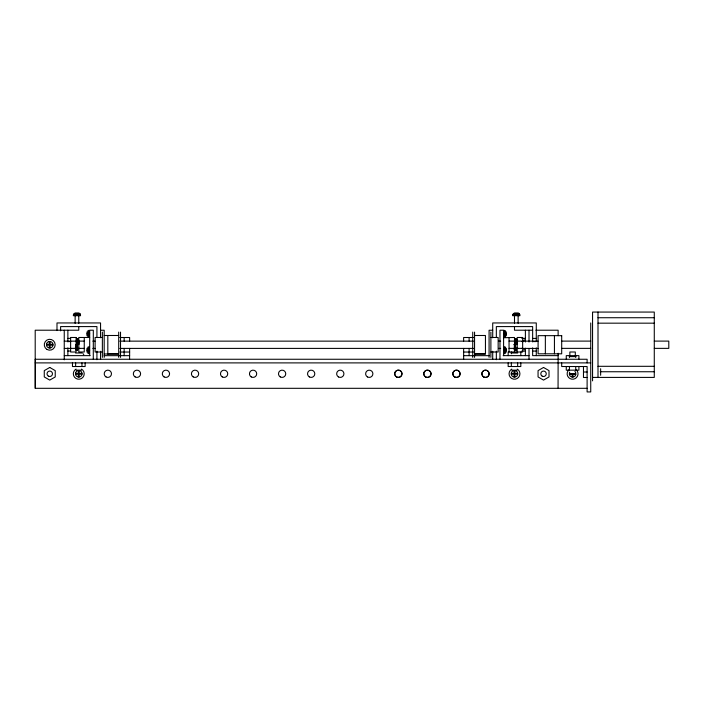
<?xml version="1.0" encoding="UTF-8"?>
<svg xmlns="http://www.w3.org/2000/svg" width="704" height="704" viewBox="0 0 704 704"><rect width="100%" height="100%" fill="white"/><g stroke="black" fill="none" stroke-linecap="round" stroke-linejoin="round"><path stroke-width="1.06" d="M503.598 337.726L514.492 337.48L514.492 352M76.71 341.695C76.542 335.896 80.045 341.282 78.804 344.353L75.618 344.555M516.498 341.889C517.933 338.694 514.448 337.876 514.914 341.475L515.354 339.029L516.718 339.354C516.903 340.34 516.375 338.378 517.22 344.353L514.034 344.555M78.382 339.17L76.938 339.029L76.498 341.475L76.78 340.516M77.026 344.555L77.018 338.835L77.097 345.972L75.698 346.042C74.615 348.348 77.326 352.642 77.713 348.559M514.184 347.433L515.592 347.354L515.557 346.65L515.9 350.196L515.671 348.533L514.263 348.621C513.489 350.935 516.868 350.742 516.129 348.559M73.436 314.785L73.322 315.691L80.582 315.691L80.098 313.878L78.883 312.972L75.02 312.972L73.436 314.785L80.476 314.785M512.785 314.785L512.679 315.691L519.939 315.691L519.455 313.878L518.241 312.972L514.378 312.972L512.785 314.785L519.834 314.785M78.232 339.9L78.311 339.354M76.164 350.108L77.563 350.011L77.484 348.234L77.634 349.448M515.979 350.011L515.9 348.234L516.05 349.448M515.029 340.349L515.434 338.835L515.882 344.362L515.513 345.972L514.105 346.042M76.56 340.789L76.859 339.601M514.976 340.789L515.275 339.601M516.349 341.079L516.648 339.9M76.736 340.349L77.088 339.029L78.452 339.354M515.328 342.382L515.504 339.029L516.868 339.354L516.674 342.522L517.079 341.827L515.742 341.686L515.434 344.476M516.287 341.722L516.578 340.762M76.798 340.789L77.167 339.601L78.522 339.891M515.205 340.789L515.583 339.601L516.938 339.891L516.56 341.07M75.768 347.433L77.176 347.354L77.141 346.65L77.484 350.196L77.431 348.647M76.85 341.475L77.246 340.507L78.602 340.736M515.266 341.475L515.662 340.507L517.009 340.736L516.622 341.704M76.912 342.382L77.326 341.686L78.672 341.827M76.974 343.429L78.742 343.103M515.381 343.429L517.158 343.103M523.477 340.569L524.366 339.838M76.006 350.108L77.405 350.002L77.194 347.538L77.255 348.533L75.847 348.621M514.422 350.108L515.821 350.002L515.724 348.647M75.926 349.536L77.334 349.439L77.255 348.225M514.342 349.536L515.742 349.439L515.671 348.225M75.627 344.731L77.035 344.661M514.043 344.731L515.442 344.661M77.466 344.362L78.804 344.353M515.882 344.362L517.22 344.353M73.806 313.878L80.098 313.878M513.163 313.878L519.455 313.878M598.004 317.724L654.28 317.724M598.004 323.171L654.28 323.171M100.558 330.246L104.183 330.246L104.183 357.377M492.712 330.246L489.078 330.246L489.078 357.377M532.646 330.211L514.492 330.211L514.492 326.586M535.894 330.211L558.131 330.211L558.131 335.694M86.97 333.846L89.69 333.846M503.598 333.846L506.326 333.846M104.183 335.491L118.703 335.491M474.558 335.491L485.443 335.491L485.443 353.989L474.558 353.989M89.69 337.48L78.804 337.48L78.804 352L84.251 352L84.251 337.48M102.37 337.48L95.11 337.48L95.11 352L102.37 352M119.768 337.506L129.633 337.506L129.633 341.141M473.493 337.506L463.628 337.506L463.628 341.141M490.89 337.48L498.15 337.48L498.15 352L490.89 352M67.874 338.386L70.602 338.386M521.831 338.386L525.457 338.386M532.646 338.413L536.281 338.413M64.275 341.15L77.466 341.15M78.804 341.106L84.251 341.106M92.858 341.15L95.058 341.15M119.768 341.141L473.493 341.141M498.467 341.15L500.667 341.15M509.045 341.106L538.041 341.15M561.906 341.106L590.735 341.106M654.28 341.106L668.8 341.106L668.8 348.366L654.28 348.366M67.874 341.546L70.602 341.546M521.831 341.546L523.644 341.546M532.646 341.572L536.281 341.572L536.281 322.951L492.712 322.951L492.712 337.779M46.508 344.318L49.298 344.318L49.298 341.519M52.941 344.318L50.142 344.318L50.142 341.519M46.508 345.162L49.298 345.162L49.298 347.952M52.941 345.162L50.142 345.162L50.142 347.952M70.629 348.366L76.076 348.366M78.804 348.366L84.251 348.366M509.045 348.366L514.492 348.366M515.856 348.366L522.658 348.366M561.906 348.366L590.735 348.366M64.275 348.418L70.875 348.418M77.466 348.418L79.666 348.418M92.858 348.418L95.058 348.418M119.768 348.401L473.493 348.401M498.467 348.418L500.667 348.418M516.058 348.418L518.258 348.418M521.558 348.418L538.041 348.418M86.97 350.187L89.69 350.187M503.598 350.187L506.326 350.187M67.874 351.041L70.602 351.041M521.831 351.041L525.457 351.041M532.646 351.067L536.281 351.067M119.768 352.035L129.633 352.035M463.628 352.035L473.493 352.035M75.53 352.994L82.174 352.994M511.218 352.994L517.766 352.994M107.818 353.848L118.703 353.848M485.443 353.848L474.558 353.848L474.584 355.661M104.183 353.989L118.703 353.989M64.275 355.634L90.112 355.634M104.183 355.661L129.633 355.661L129.633 348.401M463.628 355.661L489.078 355.661M503.149 355.634L529.012 355.634M558.061 355.634L532.646 355.634L532.646 347.899M569.316 356.62L575.854 356.62M35.235 359.26L587.11 359.26L587.11 362.894M35.235 362.894L590.735 362.894M598.004 366.309L654.28 366.309M76.076 370.154L81.523 370.154M511.773 370.154L517.22 370.154M600.169 371.747L654.28 371.747M583.475 372.002L587.11 372.002M75.548 373.358L78.346 373.358L78.346 370.568M81.99 373.358L79.191 373.358L79.191 370.568M511.28 373.358L514.07 373.358L514.07 370.568M517.713 373.358L514.914 373.358L514.914 370.568M569.862 373.789L575.309 373.789M75.548 374.211L78.346 374.211L78.346 377.001M81.99 374.211L79.191 374.211L79.191 377.001M511.28 374.211L514.07 374.211L514.07 377.001M517.713 374.211L514.914 374.211L514.914 377.001M569.369 374.211L572.158 374.211L572.158 377.001M575.802 374.211L573.012 374.211L573.012 377.001M592.557 377.414L654.28 377.414L654.28 312.066L592.557 312.066L592.557 380.864M587.11 377.476L583.475 377.476L583.475 366.52M587.11 388.309L35.2 388.309L35.2 330.211L78.769 330.211L78.769 326.586M523.477 348.902L524.366 349.642M83.063 353.725L83.794 354.614M515.495 345.602L515.592 347.354M77.079 345.602L77.176 347.354M516.727 343.473L516.78 344.546M78.311 343.473L78.364 344.546M600.644 368.729L600.644 375.276M598.004 312.066L598.004 377.45M590.735 322.951L590.735 391.934L587.11 391.934L587.11 366.52L561.695 366.52L561.695 362.894M578.908 359.26L578.908 355.634L566.262 355.634L566.262 359.26M578.908 366.52L578.908 370.154L566.262 370.154L566.262 366.52M575.749 355.634L575.749 357.447M575.749 366.52L575.749 370.154M575.309 356.154L575.309 352L569.862 352L569.862 356.154M569.422 355.634L569.422 357.447M569.422 366.52L569.422 370.154M558.131 353.232L558.061 388.309M554.435 335.658L554.435 353.813M545.354 335.658L545.354 353.813M536.281 347.899L536.281 355.634M532.646 341.862L532.646 326.586L496.338 326.586L496.338 337.26M529.012 330.211L529.012 342.047M529.012 348.506L529.012 359.26M525.386 330.211L525.386 342.012M525.386 348.216L525.386 355.634M520.819 352L520.819 355.634M520.819 362.894L520.819 366.52L508.165 366.52L508.165 362.894M518.126 315.691L518.126 323.321M517.66 362.894L517.66 366.52M517.22 352L517.22 337.48L522.658 337.48L522.658 352L508.165 352L508.165 355.634M514.492 315.691L514.492 323.321M511.333 352L511.333 353.813M511.333 362.894L511.333 366.52M509.045 337.48L509.045 352M506.326 331.918L506.326 335.773M506.326 348.26L506.326 352.114M505.419 330.713L505.419 336.978M505.419 347.046L505.419 353.32M504.504 330.326L504.504 337.366M504.504 346.658L504.504 353.707M503.598 355.634L503.598 330.211L499.972 330.211L499.972 359.26M496.338 351.146L496.338 359.691M492.712 351.27L492.712 359.295M490.89 332.103L490.89 357.377M474.558 332.103L474.558 357.377M472.736 332.103L472.736 357.377M469.11 337.506L469.11 341.141M469.11 348.401L469.11 355.661M463.628 348.401L463.663 359.295M129.598 355.661L129.598 359.295M124.15 337.506L124.15 341.141M124.15 348.401L124.15 355.661M120.525 332.103L120.525 357.377M118.703 332.103L118.703 357.377M107.818 335.491L107.818 353.989M102.37 332.103L102.37 357.377M100.558 337.779L100.558 322.951L56.989 322.951L56.989 330.581M100.558 351.27L100.558 359.295M96.923 337.26L96.923 326.586L60.614 326.586L60.614 330.854M96.923 351.146L96.923 359.691M93.289 359.26L93.324 330.211L89.69 330.211L89.69 355.634M88.783 330.326L88.783 337.366M88.783 346.658L88.783 353.707M87.877 330.713L87.877 336.978M87.877 347.046L87.877 353.32M86.97 331.918L86.97 335.773M86.97 348.26L86.97 352.114M85.131 362.894L85.131 366.52L72.477 366.52L72.477 362.894M81.963 362.894L81.963 366.52M78.769 315.691L78.769 323.321M75.636 362.894L75.636 366.52M75.134 315.691L75.134 323.321M67.874 330.211L67.874 341.862M67.874 347.873L67.874 355.634M64.249 330.211L64.249 359.806M35.306 359.26L35.306 388.309M576.435 369.934A5.447 5.447 0 0 1 576.435 377.634A5.447 5.447 0 0 1 568.735 377.634A5.447 5.447 0 0 1 568.735 369.934M569.747 372.152A3.274 3.274 0 0 0 569.422 372.935L569.422 374.634A3.274 3.274 0 0 0 571.736 376.948L573.434 376.948A3.274 3.274 0 0 0 575.749 374.634L575.749 372.935A3.274 3.274 0 0 0 574.895 371.474M517.22 369.072A5.447 5.447 0 0 1 518.663 377.282A5.447 5.447 0 0 1 510.321 377.282A5.447 5.447 0 0 1 511.773 369.072M81.488 369.072A5.447 5.447 0 0 1 82.94 377.282A5.447 5.447 0 0 1 74.598 377.282A5.447 5.447 0 0 1 76.05 369.072M46.561 343.895L46.561 345.585A3.274 3.274 0 0 0 48.875 347.899L50.574 347.899A3.274 3.274 0 0 0 52.888 345.585L52.888 343.895A3.274 3.274 0 0 0 50.574 341.581L48.875 341.581A3.274 3.274 0 0 0 46.561 343.895M75.61 372.935L75.61 374.634A3.274 3.274 0 0 0 77.924 376.948L79.614 376.948A3.274 3.274 0 0 0 81.928 374.634L81.928 372.935A3.274 3.274 0 0 0 79.614 370.621L77.924 370.621A3.274 3.274 0 0 0 75.61 372.935M511.333 372.935L511.333 374.634A3.274 3.274 0 0 0 513.647 376.948L515.337 376.948A3.274 3.274 0 0 0 517.651 374.634L517.651 372.935A3.274 3.274 0 0 0 515.337 370.621L513.647 370.621A3.274 3.274 0 0 0 511.333 372.935M49.755 367.462L44.273 370.621L44.273 376.948L49.755 380.107L55.238 376.948L55.238 370.621L49.755 367.462M543.541 367.462L538.058 370.621L538.058 376.948L543.541 380.107L549.014 376.948L549.014 370.621L543.541 367.462M561.695 335.658L538.094 335.658L538.094 353.813L561.695 353.813L561.695 335.658M76.076 337.48L70.629 337.48L70.629 352L76.076 352L76.076 337.48M542.177 376.147A2.719 2.719 0 0 0 546.26 373.789A2.719 2.719 0 0 0 542.177 371.43A2.719 2.719 0 0 0 542.177 376.147M48.391 376.147A2.719 2.719 0 0 0 52.474 373.789A2.719 2.719 0 0 0 48.391 371.43A2.719 2.719 0 0 0 48.391 376.147M47.001 349.457A5.447 5.447 0 0 0 55.167 344.74A5.447 5.447 0 0 0 47.001 340.023A5.447 5.447 0 0 0 47.001 349.457M106.031 376.93A3.634 3.634 0 0 0 111.478 373.789A3.634 3.634 0 0 0 106.031 370.638A3.634 3.634 0 0 0 106.031 376.93M135.15 376.93A3.634 3.634 0 0 0 140.598 373.789A3.634 3.634 0 0 0 135.15 370.638A3.634 3.634 0 0 0 135.15 376.93M338.474 376.93A3.634 3.634 0 0 0 343.922 373.789A3.634 3.634 0 0 0 338.474 370.638A3.634 3.634 0 0 0 338.474 376.93M309.355 376.93A3.634 3.634 0 0 0 314.802 373.789A3.634 3.634 0 0 0 309.355 370.638A3.634 3.634 0 0 0 309.355 376.93M164.12 376.93A3.634 3.634 0 0 0 169.567 373.789A3.634 3.634 0 0 0 164.12 370.638A3.634 3.634 0 0 0 164.12 376.93M367.444 376.93A3.634 3.634 0 0 0 372.891 373.789A3.634 3.634 0 0 0 367.444 370.638A3.634 3.634 0 0 0 367.444 376.93M193.239 376.93A3.634 3.634 0 0 0 198.686 373.789A3.634 3.634 0 0 0 193.239 370.638A3.634 3.634 0 0 0 193.239 376.93M280.306 376.93A3.634 3.634 0 0 0 285.754 373.789A3.634 3.634 0 0 0 280.306 370.638A3.634 3.634 0 0 0 280.306 376.93M222.288 376.93A3.634 3.634 0 0 0 227.735 373.789A3.634 3.634 0 0 0 222.288 370.638A3.634 3.634 0 0 0 222.288 376.93M251.266 376.93A3.634 3.634 0 0 0 256.705 373.789A3.634 3.634 0 0 0 251.266 370.638A3.634 3.634 0 0 0 251.266 376.93M396.493 376.93A3.634 3.634 0 0 0 401.94 373.789A3.634 3.634 0 0 0 396.493 370.638A3.634 3.634 0 0 0 396.493 376.93M425.542 376.93A3.634 3.634 0 0 0 430.989 373.789A3.634 3.634 0 0 0 425.542 370.638A3.634 3.634 0 0 0 425.542 376.93A3.634 3.634 0 0 0 431.059 373.789A3.634 3.634 0 0 0 425.612 370.638A3.634 3.634 0 0 0 425.612 376.93M454.582 376.93A3.634 3.634 0 0 0 460.029 373.789A3.634 3.634 0 0 0 454.582 370.638A3.634 3.634 0 0 0 454.582 376.93A3.634 3.634 0 0 0 460.108 373.789A3.634 3.634 0 0 0 454.661 370.638A3.634 3.634 0 0 0 454.661 376.93M483.63 376.93A3.634 3.634 0 0 0 489.078 373.789A3.634 3.634 0 0 0 483.63 370.638A3.634 3.634 0 0 0 483.63 376.93A3.634 3.634 0 0 0 489.148 373.789A3.634 3.634 0 0 0 483.701 370.638A3.634 3.634 0 0 0 483.701 376.93M396.563 376.93A3.634 3.634 0 0 0 402.01 373.789A3.634 3.634 0 0 0 396.563 370.638A3.634 3.634 0 0 0 396.563 376.93"/></g></svg>
